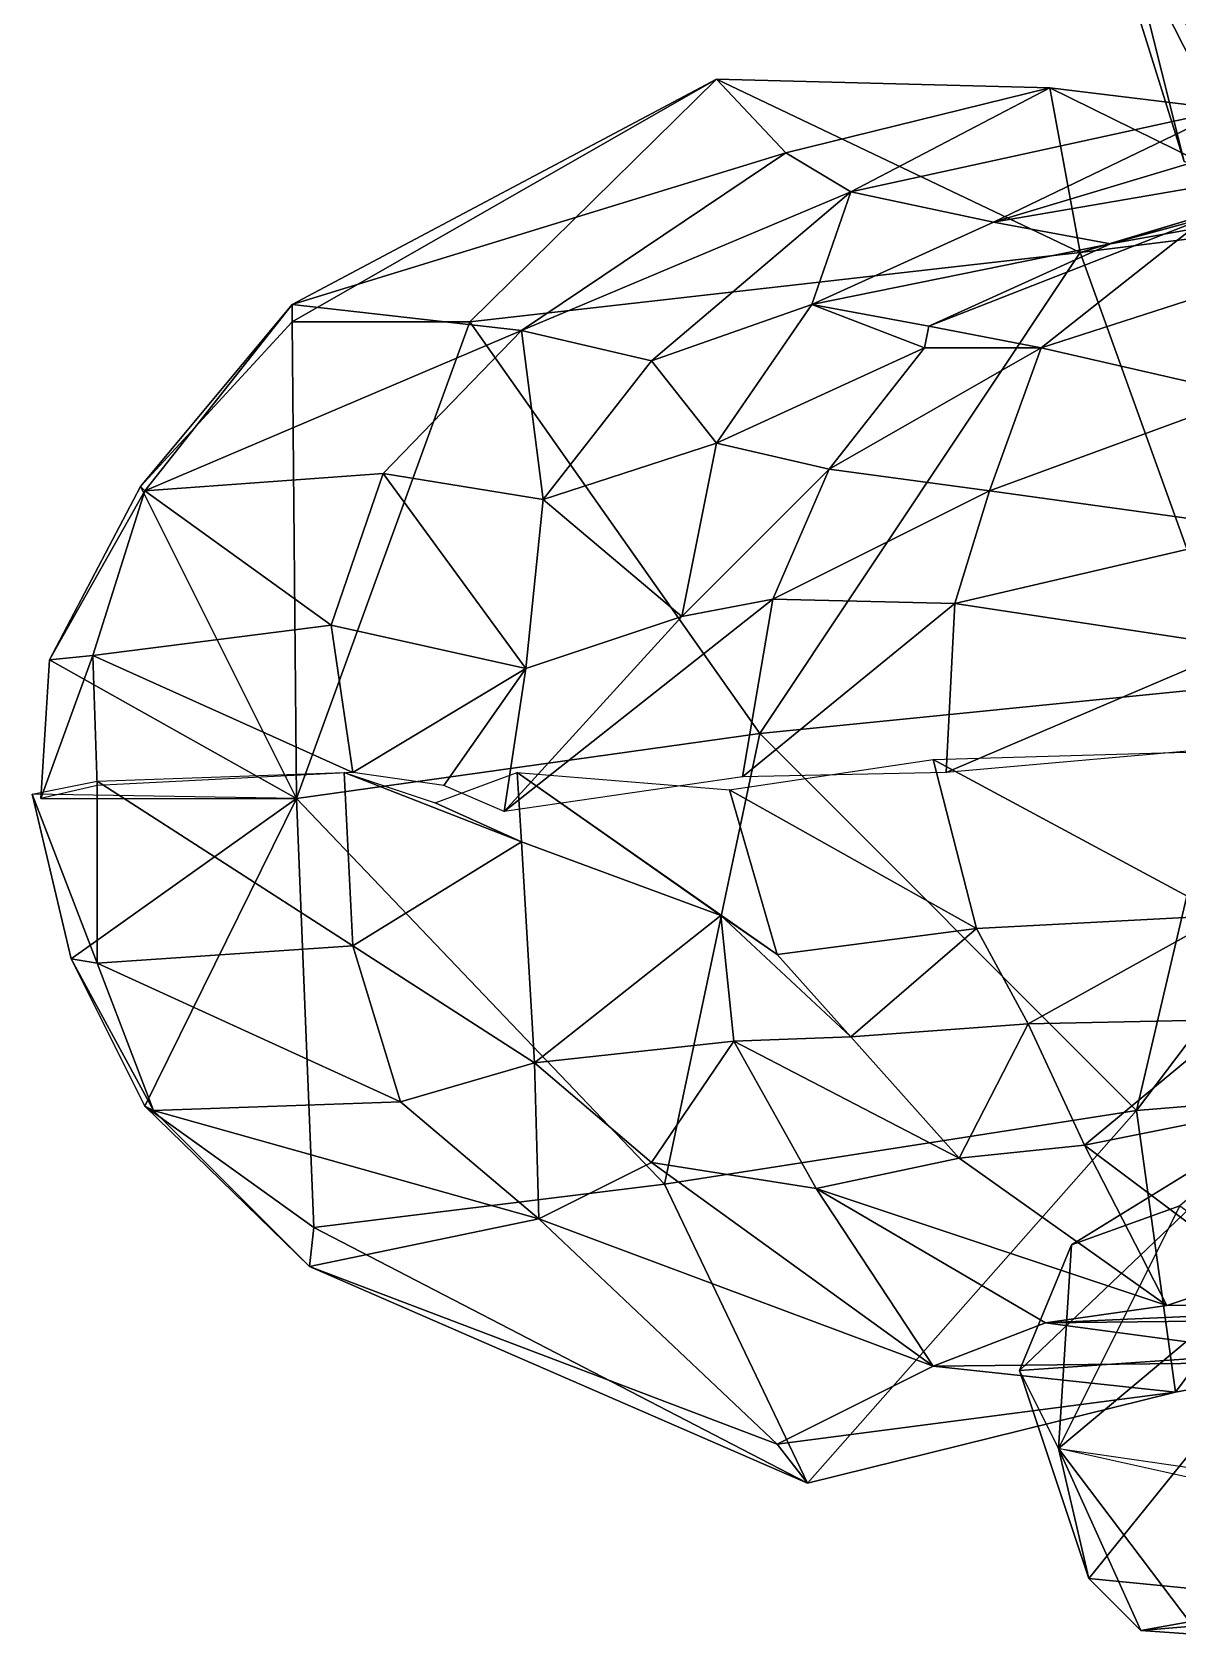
# Model space of a CAD drawing. Extents: x 4.9 to 9.1, y -6.1 to 13.5.
# Drawn here: x 6.461 to 6.902, y 7.047 to 7.668 of the extents above; entities that cross this region are included whole.
import ezdxf

# ---------------------------------------------------------------- set-up
doc = ezdxf.new("R2010")
doc.units = 0
doc.layers.get('0').update_dxf_attribs({"linetype": 'CONTINUOUS'})

msp = doc.modelspace()

# ---------------------------------------------------------------- linework, layer by layer
at = {"color": 0}
for p in [(6.65739, 7.48856, -0.865), (6.65406, 7.27189, -0.86167)]:
    msp.add_point(p, dxfattribs=at)
for points in [[(6.87906, 7.69856, -3.74333), (6.96906, 7.60356, -3.72833), (6.95239, 7.70856, -3.65167)], [(6.88239, 7.70522, -3.89667), (6.90406, 7.61856, -3.78), (6.87906, 7.69856, -3.74333)], [(6.88239, 7.70522, -3.89667), (6.93239, 7.60689, -3.86167), (6.90406, 7.61856, -3.78)], [(6.88239, 7.70522, -3.89667), (6.97572, 7.62022, -3.96833), (6.93239, 7.60689, -3.86167)], [(6.88239, 7.70522, -3.89667), (6.99406, 7.70022, -4.02167), (6.97572, 7.62022, -3.96833)], [(6.96906, 7.60356, -3.72833), (6.87906, 7.69856, -3.74333), (6.90406, 7.61856, -3.78)], [(6.75072, 7.62189, -0.68833), (6.56072, 7.56356, -0.65833), (6.72406, 7.65022, -0.55)], [(6.56072, 7.55689, -0.48167), (6.72406, 7.65022, -0.55), (6.56072, 7.56356, -0.65833)], [(6.72406, 7.65022, -0.55), (6.56072, 7.55689, -0.48167), (6.62906, 7.55689, -0.40333)], [(6.62906, 7.55689, -0.40333), (6.86406, 7.58356, -0.38333), (6.72406, 7.65022, -0.55)], [(6.72406, 7.65022, -0.55), (6.85239, 7.64689, -0.54), (6.75072, 7.62189, -0.68833)], [(6.85239, 7.64689, -0.54), (6.72406, 7.65022, -0.55), (6.86406, 7.58356, -0.38333)], [(6.77572, 7.60689, -0.74), (6.75072, 7.62189, -0.68833), (6.85239, 7.64689, -0.54)], [(6.85239, 7.64689, -0.54), (6.92072, 7.63856, -0.57667), (6.77572, 7.60689, -0.74)], [(6.92072, 7.63856, -0.57667), (6.85239, 7.64689, -0.54), (6.95739, 7.59522, -0.42)], [(6.86406, 7.58356, -0.38333), (6.95739, 7.59522, -0.42), (6.85239, 7.64689, -0.54)], [(6.83072, 7.59522, -0.78833), (6.77572, 7.60689, -0.74), (6.92072, 7.63856, -0.57667)], [(6.92072, 7.63856, -0.57667), (6.96406, 7.63522, -0.625), (6.83072, 7.59522, -0.78833)], [(6.99572, 7.62356, -0.66167), (6.83072, 7.59522, -0.78833), (6.96406, 7.63522, -0.625)], [(6.56072, 7.56356, -0.65833), (6.75072, 7.62189, -0.68833), (6.64906, 7.55356, -0.77833)], [(6.77572, 7.60689, -0.74), (6.64906, 7.55356, -0.77833), (6.75072, 7.62189, -0.68833)], [(6.83072, 7.59522, -0.78833), (6.99572, 7.62356, -0.66167), (6.87572, 7.58689, -0.81667)], [(7.01406, 7.61189, -0.685), (6.87572, 7.58689, -0.81667), (6.99572, 7.62356, -0.66167)], [(6.86406, 7.58356, -0.38333), (6.96406, 7.61356, -0.42333), (6.95739, 7.59522, -0.42)], [(6.96406, 7.61356, -0.42333), (6.86406, 7.58356, -0.38333), (6.92406, 7.41689, -0.31333)], [(6.87572, 7.58689, -0.81667), (7.01406, 7.61189, -0.685), (6.91239, 7.59689, -0.835)], [(6.64906, 7.55356, -0.77833), (6.77572, 7.60689, -0.74), (6.69906, 7.54189, -0.82333)], [(6.76072, 7.56356, -0.89), (6.69906, 7.54189, -0.82333), (6.77572, 7.60689, -0.74)], [(6.77572, 7.60689, -0.74), (6.83072, 7.59522, -0.78833), (6.76072, 7.56356, -0.89)], [(6.87572, 7.58689, -0.81667), (6.76072, 7.56356, -0.89), (6.83072, 7.59522, -0.78833)], [(6.80572, 7.55522, -0.91833), (6.91239, 7.59689, -0.835), (6.84906, 7.54689, -0.94333)], [(6.91239, 7.59689, -0.835), (6.80572, 7.55522, -0.91833), (6.87572, 7.58689, -0.81667)], [(6.95239, 7.58022, -0.845), (6.84906, 7.54689, -0.94333), (6.91239, 7.59689, -0.835)], [(6.76072, 7.56356, -0.89), (6.87572, 7.58689, -0.81667), (6.80572, 7.55522, -0.91833)], [(6.86406, 7.58356, -0.38333), (6.62906, 7.55689, -0.40333), (6.74072, 7.39856, -0.29167)], [(6.74072, 7.39856, -0.29167), (6.92406, 7.41689, -0.31333), (6.86406, 7.58356, -0.38333)], [(6.84906, 7.54689, -0.94333), (6.95239, 7.58022, -0.845), (6.92906, 7.52856, -0.98833)], [(6.50239, 7.49356, -0.52), (6.56072, 7.56356, -0.65833), (6.50406, 7.49189, -0.69667)], [(6.56072, 7.56356, -0.65833), (6.50239, 7.49356, -0.52), (6.56072, 7.55689, -0.48167)], [(6.64906, 7.55356, -0.77833), (6.50406, 7.49189, -0.69667), (6.56072, 7.56356, -0.65833)], [(6.69906, 7.54189, -0.82333), (6.76072, 7.56356, -0.89), (6.72406, 7.51022, -0.93667)], [(6.80406, 7.54689, -0.91667), (6.72406, 7.51022, -0.93667), (6.76072, 7.56356, -0.89)], [(6.76072, 7.56356, -0.89), (6.80572, 7.55522, -0.91833), (6.80406, 7.54689, -0.91667)], [(6.56239, 7.37356, -0.39167), (6.56072, 7.55689, -0.48167), (6.50239, 7.49356, -0.52)], [(6.56239, 7.37356, -0.39167), (6.62906, 7.55689, -0.40333), (6.56072, 7.55689, -0.48167)], [(6.56239, 7.37356, -0.39167), (6.74072, 7.39856, -0.29167), (6.62906, 7.55689, -0.40333)], [(6.50406, 7.49189, -0.69667), (6.64906, 7.55356, -0.77833), (6.59572, 7.49856, -0.82)], [(6.65739, 7.48856, -0.865), (6.59572, 7.49856, -0.82), (6.64906, 7.55356, -0.77833)], [(6.64906, 7.55356, -0.77833), (6.69906, 7.54189, -0.82333), (6.65739, 7.48856, -0.865)], [(6.84906, 7.54689, -0.94333), (6.80406, 7.54689, -0.91667), (6.80572, 7.55522, -0.91833)], [(6.72406, 7.51022, -0.93667), (6.80406, 7.54689, -0.91667), (6.76739, 7.50022, -0.96667)], [(6.76739, 7.50022, -0.96667), (6.84906, 7.54689, -0.94333), (6.82906, 7.49189, -1.00167)], [(6.84906, 7.54689, -0.94333), (6.76739, 7.50022, -0.96667), (6.80406, 7.54689, -0.91667)], [(6.92906, 7.52856, -0.98833), (6.82906, 7.49189, -1.00167), (6.84906, 7.54689, -0.94333)], [(6.72406, 7.51022, -0.93667), (6.65739, 7.48856, -0.865), (6.69906, 7.54189, -0.82333)], [(6.82906, 7.49189, -1.00167), (6.92906, 7.52856, -0.98833), (6.93739, 7.47689, -1.055)], [(6.65739, 7.48856, -0.865), (6.72406, 7.51022, -0.93667), (6.71072, 7.44356, -0.955)], [(6.76739, 7.50022, -0.96667), (6.71072, 7.44356, -0.955), (6.72406, 7.51022, -0.93667)], [(6.71072, 7.44356, -0.955), (6.76739, 7.50022, -0.96667), (6.74572, 7.45022, -0.995)], [(6.82906, 7.49189, -1.00167), (6.74572, 7.45022, -0.995), (6.76739, 7.50022, -0.96667)], [(6.50406, 7.49189, -0.69667), (6.46739, 7.42689, -0.54833), (6.50239, 7.49356, -0.52)], [(6.56239, 7.37356, -0.39167), (6.50239, 7.49356, -0.52), (6.46739, 7.42689, -0.54833)], [(6.50406, 7.49189, -0.69667), (6.59572, 7.49856, -0.82), (6.57572, 7.44022, -0.835)], [(6.65072, 7.42356, -0.86333), (6.57572, 7.44022, -0.835), (6.59572, 7.49856, -0.82)], [(6.59572, 7.49856, -0.82), (6.65739, 7.48856, -0.865), (6.65072, 7.42356, -0.86333)], [(6.46739, 7.42689, -0.54833), (6.50406, 7.49189, -0.69667), (6.48406, 7.42856, -0.72333)], [(6.57572, 7.44022, -0.835), (6.48406, 7.42856, -0.72333), (6.50406, 7.49189, -0.69667)], [(6.71072, 7.44356, -0.955), (6.65072, 7.42356, -0.86333), (6.65739, 7.48856, -0.865)], [(6.74572, 7.45022, -0.995), (6.82906, 7.49189, -1.00167), (6.81572, 7.44856, -1.04667)], [(6.93739, 7.47689, -1.055), (6.81572, 7.44856, -1.04667), (6.82906, 7.49189, -1.00167)], [(6.81572, 7.44856, -1.04667), (6.93739, 7.47689, -1.055), (6.92572, 7.43189, -1.10167)], [(6.64239, 7.36856, -0.99833), (6.74572, 7.45022, -0.995), (6.73406, 7.38189, -1.01167)], [(6.74572, 7.45022, -0.995), (6.64239, 7.36856, -0.99833), (6.71072, 7.44356, -0.955)], [(6.81572, 7.44856, -1.04667), (6.73406, 7.38189, -1.01167), (6.74572, 7.45022, -0.995)], [(6.73406, 7.38189, -1.01167), (6.81572, 7.44856, -1.04667), (6.81239, 7.38356, -1.05167)], [(6.92572, 7.43189, -1.10167), (6.81239, 7.38356, -1.05167), (6.81572, 7.44856, -1.04667)], [(6.48406, 7.42856, -0.72333), (6.57572, 7.44022, -0.835), (6.58406, 7.38356, -0.86)], [(6.65072, 7.42356, -0.86333), (6.58406, 7.38356, -0.86), (6.57572, 7.44022, -0.835)], [(6.65072, 7.42356, -0.86333), (6.71072, 7.44356, -0.955), (6.64239, 7.36856, -0.99833)], [(6.81239, 7.38356, -1.05167), (6.92572, 7.43189, -1.10167), (6.92572, 7.39356, -1.11167)], [(6.88572, 7.25356, -0.33167), (6.98739, 7.26189, -0.375), (7.02072, 7.43189, -0.34333)], [(7.02072, 7.43189, -0.34333), (6.92406, 7.41689, -0.31333), (6.88572, 7.25356, -0.33167)], [(6.46406, 7.37356, -0.55833), (6.48406, 7.42856, -0.72333), (6.48572, 7.37856, -0.71833)], [(6.48406, 7.42856, -0.72333), (6.46406, 7.37356, -0.55833), (6.46739, 7.42689, -0.54833)], [(6.56239, 7.37356, -0.39167), (6.46739, 7.42689, -0.54833), (6.46406, 7.37356, -0.55833)], [(6.58406, 7.38356, -0.86), (6.48572, 7.37856, -0.71833), (6.48406, 7.42856, -0.72333)], [(6.58406, 7.38356, -0.86), (6.65072, 7.42356, -0.86333), (6.61906, 7.37856, -0.88667)], [(6.64239, 7.36856, -0.99833), (6.61906, 7.37856, -0.88667), (6.65072, 7.42356, -0.86333)], [(6.74072, 7.39856, -0.29167), (6.88572, 7.25356, -0.33167), (6.92406, 7.41689, -0.31333)], [(6.56239, 7.37356, -0.39167), (6.70406, 7.22522, -0.35333), (6.74072, 7.39856, -0.29167)], [(6.88572, 7.25356, -0.33167), (6.74072, 7.39856, -0.29167), (6.70406, 7.22522, -0.35333)], [(6.72906, 7.37689, -1.01167), (6.80739, 7.38856, -1.05667), (6.82406, 7.32356, -1.04)], [(6.80739, 7.38856, -1.05667), (6.92239, 7.39189, -1.11), (6.91906, 7.32856, -1.09)], [(6.91906, 7.32856, -1.09), (6.82406, 7.32356, -1.04), (6.80739, 7.38856, -1.05667)], [(6.48572, 7.38022, -0.72167), (6.58072, 7.38356, -0.84667), (6.58406, 7.31689, -0.84)], [(6.58072, 7.38356, -0.84667), (6.61572, 7.37189, -0.89333), (6.64906, 7.35689, -0.875)], [(6.64906, 7.35689, -0.875), (6.58406, 7.31689, -0.84), (6.58072, 7.38356, -0.84667)], [(6.64739, 7.38356, -1.00667), (6.64906, 7.35689, -0.875), (6.61572, 7.37189, -0.89333)], [(6.64739, 7.38356, -1.00667), (6.72906, 7.37689, -1.01167), (6.74739, 7.31356, -0.98)], [(6.74739, 7.31356, -0.98), (6.72572, 7.32856, -0.95833), (6.64739, 7.38356, -1.00667)], [(6.64906, 7.35689, -0.875), (6.64739, 7.38356, -1.00667), (6.72572, 7.32856, -0.95833)], [(6.46072, 7.37522, -0.565), (6.48572, 7.38022, -0.72167), (6.48572, 7.31022, -0.72333)], [(6.58406, 7.31689, -0.84), (6.48572, 7.31022, -0.72333), (6.48572, 7.38022, -0.72167)], [(6.82406, 7.32356, -1.04), (6.74739, 7.31356, -0.98), (6.72906, 7.37689, -1.01167)], [(6.48572, 7.31022, -0.72333), (6.47572, 7.31189, -0.555), (6.46072, 7.37522, -0.565)], [(6.56239, 7.37356, -0.39167), (6.46072, 7.37522, -0.565), (6.47572, 7.31189, -0.555)], [(6.56239, 7.37356, -0.39167), (6.47572, 7.31189, -0.555), (6.50406, 7.25522, -0.53667)], [(6.56239, 7.37356, -0.39167), (6.50406, 7.25522, -0.53667), (6.56906, 7.20856, -0.48833)], [(6.56239, 7.37356, -0.39167), (6.56906, 7.20856, -0.48833), (6.70406, 7.22522, -0.35333)], [(6.58406, 7.31689, -0.84), (6.64906, 7.35689, -0.875), (6.65406, 7.27189, -0.86167)], [(6.72572, 7.32856, -0.95833), (6.65406, 7.27189, -0.86167), (6.64906, 7.35689, -0.875)], [(6.65406, 7.27189, -0.86167), (6.72572, 7.32856, -0.95833), (6.73072, 7.28022, -0.935)], [(6.72572, 7.32856, -0.95833), (6.74739, 7.31356, -0.98), (6.77572, 7.28189, -0.96667)], [(6.77572, 7.28189, -0.96667), (6.73072, 7.28022, -0.935), (6.72572, 7.32856, -0.95833)], [(6.91906, 7.32856, -1.09), (6.84406, 7.28689, -1.00167), (6.82406, 7.32356, -1.04)], [(6.84406, 7.28689, -1.00167), (6.91906, 7.32856, -1.09), (6.92406, 7.28856, -1.04667)], [(6.82406, 7.32356, -1.04), (6.77572, 7.28189, -0.96667), (6.74739, 7.31356, -0.98)], [(6.77572, 7.28189, -0.96667), (6.82406, 7.32356, -1.04), (6.84406, 7.28689, -1.00167)], [(6.48572, 7.31022, -0.72333), (6.58406, 7.31689, -0.84), (6.60239, 7.25689, -0.82833)], [(6.65406, 7.27189, -0.86167), (6.60239, 7.25689, -0.82833), (6.58406, 7.31689, -0.84)], [(6.47572, 7.31189, -0.555), (6.48572, 7.31022, -0.72333), (6.50739, 7.25356, -0.7)], [(6.50739, 7.25356, -0.7), (6.50406, 7.25522, -0.53667), (6.47572, 7.31189, -0.555)], [(6.60239, 7.25689, -0.82833), (6.50739, 7.25356, -0.7), (6.48572, 7.31022, -0.72333)], [(6.92406, 7.28856, -1.04667), (6.86572, 7.24022, -0.96167), (6.84406, 7.28689, -1.00167)], [(6.86572, 7.24022, -0.96167), (6.92406, 7.28856, -1.04667), (6.93239, 7.25356, -0.99333)], [(6.84406, 7.28689, -1.00167), (6.81739, 7.23522, -0.93833), (6.77572, 7.28189, -0.96667)], [(6.81739, 7.23522, -0.93833), (6.84406, 7.28689, -1.00167), (6.86572, 7.24022, -0.96167)], [(6.73072, 7.28022, -0.935), (6.69906, 7.23356, -0.82667), (6.65406, 7.27189, -0.86167)], [(6.69906, 7.23356, -0.82667), (6.73072, 7.28022, -0.935), (6.76239, 7.22356, -0.89833)], [(6.73072, 7.28022, -0.935), (6.77572, 7.28189, -0.96667), (6.81739, 7.23522, -0.93833)], [(6.81739, 7.23522, -0.93833), (6.76239, 7.22356, -0.89833), (6.73072, 7.28022, -0.935)], [(6.65406, 7.27189, -0.86167), (6.65572, 7.21189, -0.79), (6.60239, 7.25689, -0.82833)], [(6.65572, 7.21189, -0.79), (6.65406, 7.27189, -0.86167), (6.69906, 7.23356, -0.82667)], [(6.88572, 7.25356, -0.33167), (6.90072, 7.14522, -0.47667), (6.98739, 7.26189, -0.375)], [(6.96239, 7.15689, -0.53), (6.98739, 7.26189, -0.375), (6.90072, 7.14522, -0.47667)], [(6.50406, 7.25522, -0.53667), (6.50739, 7.25356, -0.7), (6.56739, 7.19356, -0.66833)], [(6.56739, 7.19356, -0.66833), (6.56906, 7.20856, -0.48833), (6.50406, 7.25522, -0.53667)], [(6.50739, 7.25356, -0.7), (6.60239, 7.25689, -0.82833), (6.65572, 7.21189, -0.79)], [(6.65572, 7.21189, -0.79), (6.56739, 7.19356, -0.66833), (6.50739, 7.25356, -0.7)], [(6.70406, 7.22522, -0.35333), (6.75906, 7.11022, -0.49833), (6.88572, 7.25356, -0.33167)], [(6.90072, 7.14522, -0.47667), (6.88572, 7.25356, -0.33167), (6.75906, 7.11022, -0.49833)], [(6.94739, 7.25522, -3.71833), (6.86072, 7.20189, -3.79667), (6.84072, 7.15356, -3.75333)], [(6.84072, 7.15356, -3.75333), (6.93739, 7.16022, -3.62833), (6.94739, 7.25522, -3.71833)], [(6.94739, 7.25522, -3.71833), (6.90239, 7.21689, -3.86667), (6.86072, 7.20189, -3.79667)], [(6.93239, 7.25356, -0.99333), (6.93239, 7.19022, -0.85), (6.86572, 7.24022, -0.96167)], [(6.86572, 7.24022, -0.96167), (6.89739, 7.17856, -0.83667), (6.81739, 7.23522, -0.93833)], [(6.89739, 7.17856, -0.83667), (6.86572, 7.24022, -0.96167), (6.93239, 7.19022, -0.85)], [(6.65572, 7.21189, -0.79), (6.69906, 7.23356, -0.82667), (6.80739, 7.15522, -0.75333)], [(6.76239, 7.22356, -0.89833), (6.80739, 7.15522, -0.75333), (6.69906, 7.23356, -0.82667)], [(6.76239, 7.22356, -0.89833), (6.81739, 7.23522, -0.93833), (6.89739, 7.17856, -0.83667)], [(6.75906, 7.11022, -0.49833), (6.70406, 7.22522, -0.35333), (6.56906, 7.20856, -0.48833)], [(6.89739, 7.17856, -0.83667), (6.85072, 7.17189, -0.79167), (6.76239, 7.22356, -0.89833)], [(6.80739, 7.15522, -0.75333), (6.76239, 7.22356, -0.89833), (6.85072, 7.17189, -0.79167)], [(6.85572, 7.12356, -3.87), (6.90239, 7.21689, -3.86667), (6.93739, 7.19189, -3.955)], [(6.85572, 7.12356, -3.87), (6.86072, 7.20189, -3.79667), (6.90239, 7.21689, -3.86667)], [(6.56739, 7.19356, -0.66833), (6.65572, 7.21189, -0.79), (6.74739, 7.12522, -0.66167)], [(6.56906, 7.20856, -0.48833), (6.56739, 7.19356, -0.66833), (6.75906, 7.11022, -0.49833)], [(6.80739, 7.15522, -0.75333), (6.74739, 7.12522, -0.66167), (6.65572, 7.21189, -0.79)], [(6.85572, 7.12356, -3.87), (6.84072, 7.15356, -3.75333), (6.86072, 7.20189, -3.79667)], [(6.74739, 7.12522, -0.66167), (6.75906, 7.11022, -0.49833), (6.56739, 7.19356, -0.66833)], [(6.85572, 7.12356, -3.87), (6.93739, 7.19189, -3.955), (6.94572, 7.10356, -3.96833)], [(6.93239, 7.19022, -0.85), (7.03739, 7.18022, -0.60833), (6.89739, 7.17856, -0.83667)], [(6.85072, 7.17189, -0.79167), (6.89739, 7.17856, -0.83667), (7.03739, 7.18022, -0.60833)], [(7.03739, 7.18022, -0.60833), (7.00406, 7.17356, -0.56667), (6.85072, 7.17189, -0.79167)], [(6.85072, 7.17189, -0.79167), (6.96239, 7.15689, -0.53), (6.80739, 7.15522, -0.75333)], [(6.96239, 7.15689, -0.53), (6.85072, 7.17189, -0.79167), (7.00406, 7.17356, -0.56667)], [(6.93739, 7.16022, -3.62833), (6.84072, 7.15356, -3.75333), (6.86739, 7.07356, -3.76833)], [(6.86739, 7.07356, -3.76833), (6.95239, 7.06522, -3.7), (6.93739, 7.16022, -3.62833)], [(6.80739, 7.15522, -0.75333), (6.90072, 7.14522, -0.47667), (6.74739, 7.12522, -0.66167)], [(6.90072, 7.14522, -0.47667), (6.80739, 7.15522, -0.75333), (6.96239, 7.15689, -0.53)], [(6.85572, 7.12356, -3.87), (6.86739, 7.07356, -3.76833), (6.84072, 7.15356, -3.75333)], [(6.75906, 7.11022, -0.49833), (6.74739, 7.12522, -0.66167), (6.90072, 7.14522, -0.47667)], [(6.85572, 7.12356, -3.87), (6.88739, 7.05356, -3.84167), (6.86739, 7.07356, -3.76833)], [(6.85572, 7.12356, -3.87), (6.90739, 7.05522, -3.91667), (6.88739, 7.05356, -3.84167)], [(6.85572, 7.12356, -3.87), (6.94739, 7.11022, -3.975), (6.90739, 7.05522, -3.91667)], [(6.95239, 7.06522, -3.7), (6.86739, 7.07356, -3.76833), (6.88739, 7.05356, -3.84167)], [(6.88739, 7.05356, -3.84167), (6.98239, 7.04689, -3.80833), (6.95239, 7.06522, -3.7)], [(6.98239, 7.04689, -3.80833), (6.88739, 7.05356, -3.84167), (6.90739, 7.05522, -3.91667)]]:
    msp.add_3dface(points, dxfattribs=at)

doc.saveas('drawing.dxf')
